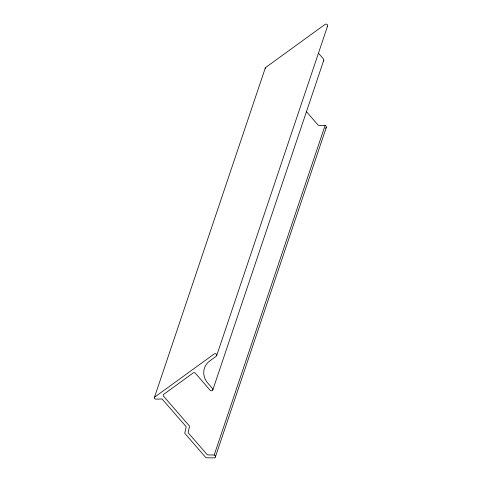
<?xml version="1.0" encoding="UTF-8"?>
<svg xmlns="http://www.w3.org/2000/svg" width="482" height="482" viewBox="0 0 482 482"><rect width="100%" height="100%" fill="white"/><g stroke="black" fill="none" stroke-linecap="round" stroke-linejoin="round"><path stroke-width="0.72" d="M154.415 397.493L265.329 67.908M216.653 355.68L327.567 26.1M212.797 389.962L323.717 60.383M214.201 455.02L207.959 454.912A1.181 1.072 18.6 0 1 207.019 454.478L188.438 433.065A1.181 1.072 18.6 0 1 188.191 432.125L189.486 426.721A1.181 1.072 18.6 0 0 189.239 425.781L163.621 396.27A1.573 1.428 18.6 0 1 163.808 394.252L193.186 372.948A1.573 1.428 18.6 0 1 195.379 373.243L210.146 390.257A1.573 1.428 18.6 0 0 212.339 390.553A1.573 1.428 18.6 0 0 212.526 388.534L207.748 383.027A17.225 15.647 18.6 0 1 209.815 360.891L216.189 356.27A1.573 1.428 18.6 0 0 216.376 354.252A1.573 1.428 18.6 0 0 214.189 353.957L154.758 397.054A1.181 1.072 18.6 0 0 154.62 398.566A1.573 1.428 18.6 0 0 155.945 399.144L162.091 398.969L185.871 426.371A1.181 1.072 18.6 0 1 186.118 427.311L184.823 432.716A1.181 1.072 18.6 0 0 185.07 433.655L205.621 457.334A1.181 1.072 18.6 0 0 206.561 457.767L214.321 457.9A1.621 1.47 18.6 0 0 214.201 455.02L325.115 125.434L318.879 125.326A1.181 1.072 18.6 0 1 317.939 124.892L306.203 111.372M215.34 457.111L326.26 127.531M318.668 53.448L323.446 58.949A1.573 1.428 18.6 0 1 323.253 60.967M265.317 68.601A1.181 1.072 18.6 0 1 265.678 67.468L325.103 24.377A1.573 1.428 18.6 0 1 327.296 24.666A1.573 1.428 18.6 0 1 327.109 26.685M325.115 125.434A1.621 1.47 18.6 0 1 326.085 127.802M325.85 128.031A1.621 1.47 18.6 0 1 325.561 128.206"/></g></svg>
